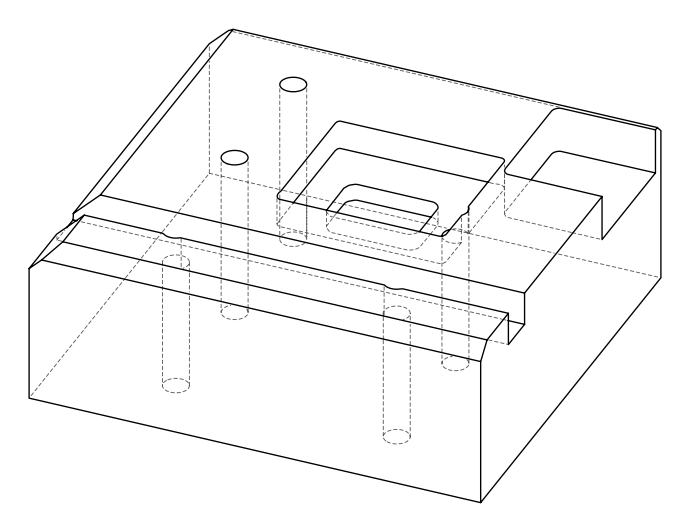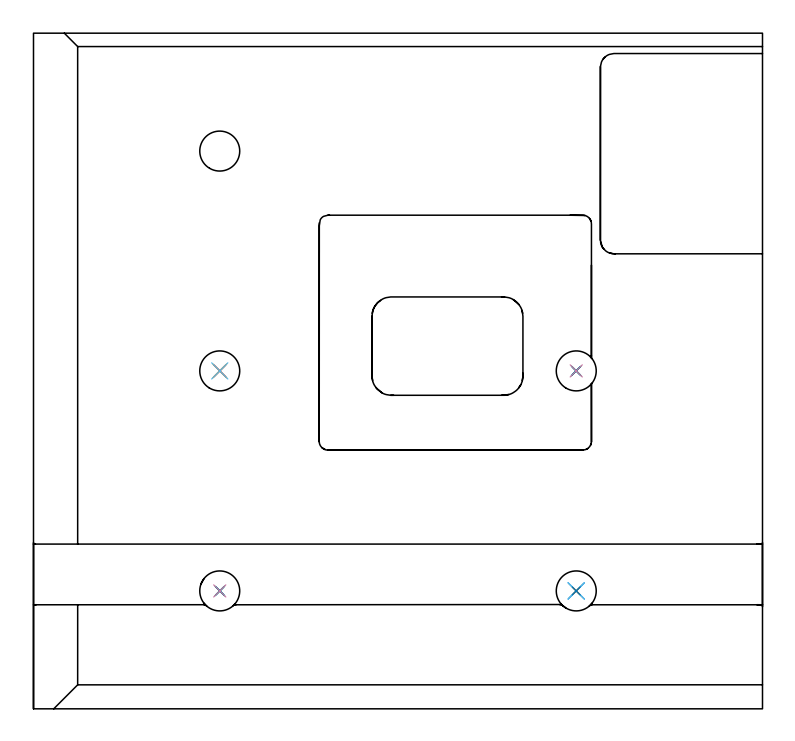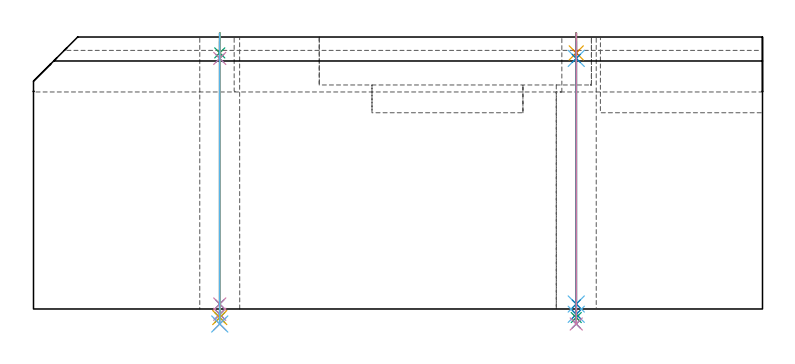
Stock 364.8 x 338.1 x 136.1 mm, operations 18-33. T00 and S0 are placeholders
(PLAN: 33 operations, 25 tool changes, 164.2 min)
(1 AREA_MILL | FG_CHAMFER_SURFACE | UGT0205_001 | 3.52 min | 14696 mm3)
(2 AREA_MILL_1 | FG_CHAMFER_SURFACE_1 | UGT0205_001 | 16.68 min | 64419 mm3)
(3 AREA_MILL_2 | FG_CHAMFER_SURFACE_2 | UGT0205_001 | 8.49 min | 7741 mm3)
(4 AREA_MILL_3 | FG_CHAMFER_SURFACE_3 | UGT0205_001 | 14.15 min | 24964 mm3)
(5 MILL_RECTANGULAR_POCKET | POCKET_RECTANGULAR_STRAIGHT | NXT0201_009 | Follow Part, ap 2, ae 75% | 64.56 min | 383772 mm3)
(6 MILL_RECTANGULAR_POCKET_1 | POCKET_RECTANGULAR_STRAIGHT_1 | UGT0201_008 | Follow Part, ap 4, ae 75% | 2.71 min | 50516 mm3)
(7 MILL_SLOT | SLOT_PARTIAL_RECTANGULAR | NXT0201_011 | Follow Part, ap 3, ae 75% | 37.94 min | 307239 mm3)
(8 MILL_RECTANGULAR_SLOT | SLOT_RECTANGULAR | UGT0201_018 | Follow Part, ap 7.5, ae 75% | 6.89 min | 301139 mm3)
(9 SPOT_DRILL | STEP1HOLE | NXT0321_9005460120000 | 0.05 min | 138 mm3)
(10 SPOT_DRILL_1 | STEP1HOLE_1 | NXT0321_9005460120000 | 0.05 min | 0 mm3)
(11 SPOT_DRILL_2 | STEP1HOLE_2 | NXT0321_9005460120000 | 0.05 min | 0 mm3)
(12 SPOT_DRILL_3 | STEP1HOLE_3 | NXT0321_9005460120000 | 0.05 min | 221 mm3)
(13 SPOT_DRILL_4 | STEP1HOLE_4 | NXT0321_9005460120000 | 0.05 min | 0 mm3)
(14 DRILL_BLIND_HOLE_INTO_CENTER | STEP1HOLE | NXT0301_024 | 0.04 min | 110 mm3)
(15 GUN_DRILL_THROUGH_HOLE | STEP1HOLE | UGT0307_001 | 0.6 min | 2475 mm3)
(16 SPADE_DRILL_TO_ENLARGE_THROUGH_HOLE | STEP1HOLE | UGT0306_003 | 0.57 min | 13849 mm3)
(17 DRILL_TO_ENLARGE_THROUGH_HOLE | STEP1HOLE | UGT0301_007 | 0.58 min | 26054 mm3)
(18 DRILL_BLIND_HOLE_INTO_CENTER_1 | STEP1HOLE_1 | NXT0301_024 | 0.04 min | 0 mm3)
(19 GUN_DRILL_THROUGH_HOLE_1 | STEP1HOLE_1 | UGT0307_001 | 0.6 min | 2145 mm3)
(20 SPADE_DRILL_TO_ENLARGE_THROUGH_HOLE_1 | STEP1HOLE_1 | UGT0306_003 | 0.57 min | 11145 mm3)
(21 DRILL_TO_ENLARGE_THROUGH_HOLE_1 | STEP1HOLE_1 | UGT0301_007 | 0.58 min | 21116 mm3)
(22 DRILL_BLIND_HOLE_INTO_CENTER_2 | STEP1HOLE_2 | NXT0301_024 | 0.04 min | 0 mm3)
(23 GUN_DRILL_THROUGH_HOLE_2 | STEP1HOLE_2 | UGT0307_001 | 0.6 min | 2069 mm3)
(24 SPADE_DRILL_TO_ENLARGE_THROUGH_HOLE_2 | STEP1HOLE_2 | UGT0306_003 | 0.57 min | 11239 mm3)
(25 DRILL_TO_ENLARGE_THROUGH_HOLE_2 | STEP1HOLE_2 | UGT0301_007 | 0.58 min | 21113 mm3)
(26 DRILL_BLIND_HOLE_INTO_CENTER_3 | STEP1HOLE_3 | NXT0301_024 | 0.04 min | 107 mm3)
(27 GUN_DRILL_THROUGH_HOLE_3 | STEP1HOLE_3 | UGT0307_001 | 0.6 min | 2488 mm3)
(28 SPADE_DRILL_TO_ENLARGE_THROUGH_HOLE_3 | STEP1HOLE_3 | UGT0306_003 | 0.57 min | 13907 mm3)
(29 DRILL_TO_ENLARGE_THROUGH_HOLE_3 | STEP1HOLE_3 | UGT0301_007 | 0.58 min | 25990 mm3)
(30 DRILL_BLIND_HOLE_INTO_CENTER_4 | STEP1HOLE_4 | NXT0301_024 | 0.04 min | 0 mm3)
(31 GUN_DRILL_THROUGH_HOLE_4 | STEP1HOLE_4 | UGT0307_001 | 0.6 min | 2190 mm3)
(32 SPADE_DRILL_TO_ENLARGE_THROUGH_HOLE_4 | STEP1HOLE_4 | UGT0306_003 | 0.57 min | 11573 mm3)
(33 DRILL_TO_ENLARGE_THROUGH_HOLE_4 | STEP1HOLE_4 | UGT0301_007 | 0.58 min | 21926 mm3)
(TOOL UGT0205_001 | Chamfer Mill 20 x 3 x 45 deg. | D20 FL50 Z2)
(TOOL NXT0201_009 | ENDMILL 8mm [2P460-0800-NA 1630] | D8 FL26 Z6)
(TOOL UGT0201_008 | End Mill 16 mm | D16 FL32 Z4)
(TOOL NXT0201_011 | ENDMILL 12mm [2P460-1200-NA 1630] | D12 FL38 Z6)
(TOOL UGT0201_018 | End mill 30 mm | D30 FL50 Z4)
(TOOL NXT0321_9005460120000 | NC Spot Drill, 142deg, 12mm, Carbide, Uncoated | D12 PA142 FL30 Z2)
(TOOL NXT0301_024 | Carbide Drill 5.3mm [860.1-0530-027A1-MM 2214] | D5.3 PA140 FL44 Z2)
(TOOL UGT0307_001 | Gun Drill 5 mm | D5 PA130 FL24 Z1)
(TOOL UGT0306_003 | Spade Drill 12.5mm | D12.5 PA132 FL10 Z2)
(TOOL UGT0301_007 | Twist Drill 20 mm | D20 PA118 FL140 Z2)
(OP 18 DRILL_BLIND_HOLE_INTO_CENTER_1)
G17 G21 G94 G90
T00 M6
G54
G17 G0 G90 X93.2 Y59. S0 M3
G43 Z146.1 H1
G94 G81 G98 Z128.15 F250. R138.1
G80
M5
M2
(OP 19 GUN_DRILL_THROUGH_HOLE_1)
G17 G21 G94 G90
T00 M6
G54
G17 G0 G90 X93.2 Y59. M8
G43 Z146.1 H0
Z133.86
S716 M3
G94 G1 Z125.394 F125. M26
G4 X.084
Z2.5 F250.
G4 X.084
Z-2.666 F125.
G4 X.084
M5
M9
G0 Z133.86
Z146.1
M2
(OP 20 SPADE_DRILL_TO_ENLARGE_THROUGH_HOLE_1)
G17 G21 G94 G90
T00 M6
G54
G17 G0 G90 X93.2 Y59. S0 M3
G43 Z146.1 H0
G94 G73 G98 Z-4.283 F250. Q11.699 R138.1
G80
M5
M2
(OP 21 DRILL_TO_ENLARGE_THROUGH_HOLE_1)
G17 G21 G94 G90
T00 M6
G54
G17 G0 G90 X93.2 Y59. S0 M3
G43 Z146.1 H0
G94 G73 G98 Z-7.509 F250. Q17.951 R138.1
G80
M5
M2
(OP 22 DRILL_BLIND_HOLE_INTO_CENTER_2)
G17 G21 G94 G90
T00 M6
G54
G17 G0 G90 X271.6 Y59. S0 M3
G43 Z146.1 H1
G94 G81 G98 Z128.15 F250. R138.1
G80
M5
M2
(OP 23 GUN_DRILL_THROUGH_HOLE_2)
G17 G21 G94 G90
T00 M6
G54
G17 G0 G90 X271.6 Y59. M8
G43 Z146.1 H0
Z133.86
S716 M3
G94 G1 Z125.394 F125. M26
G4 X.084
Z2.5 F250.
G4 X.084
Z-2.666 F125.
G4 X.084
M5
M9
G0 Z133.86
Z146.1
M2
(OP 24 SPADE_DRILL_TO_ENLARGE_THROUGH_HOLE_2)
G17 G21 G94 G90
T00 M6
G54
G17 G0 G90 X271.6 Y59. S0 M3
G43 Z146.1 H0
G94 G73 G98 Z-4.283 F250. Q11.699 R138.1
G80
M5
M2
(OP 25 DRILL_TO_ENLARGE_THROUGH_HOLE_2)
G17 G21 G94 G90
T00 M6
G54
G17 G0 G90 X271.6 Y59. S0 M3
G43 Z146.1 H0
G94 G73 G98 Z-7.509 F250. Q17.951 R138.1
G80
M5
M2
(OP 26 DRILL_BLIND_HOLE_INTO_CENTER_3)
G17 G21 G94 G90
T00 M6
G54
G17 G0 G90 X93.2 Y169.1 S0 M3
G43 Z146.1 H1
G94 G81 G98 Z128.15 F250. R138.1
G80
M5
M2
(OP 27 GUN_DRILL_THROUGH_HOLE_3)
G17 G21 G94 G90
T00 M6
G54
G17 G0 G90 X93.2 Y169.1 M8
G43 Z146.1 H0
Z133.86
S716 M3
G94 G1 Z125.394 F125. M26
G4 X.084
Z2.5 F250.
G4 X.084
Z-2.666 F125.
G4 X.084
M5
M9
G0 Z133.86
Z146.1
M2
(OP 28 SPADE_DRILL_TO_ENLARGE_THROUGH_HOLE_3)
G17 G21 G94 G90
T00 M6
G54
G17 G0 G90 X93.2 Y169.1 S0 M3
G43 Z146.1 H0
G94 G73 G98 Z-4.283 F250. Q11.699 R138.1
G80
M5
M2
(OP 29 DRILL_TO_ENLARGE_THROUGH_HOLE_3)
G17 G21 G94 G90
T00 M6
G54
G17 G0 G90 X93.2 Y169.1 S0 M3
G43 Z146.1 H0
G94 G73 G98 Z-7.509 F250. Q17.951 R138.1
G80
M5
M2
(OP 30 DRILL_BLIND_HOLE_INTO_CENTER_4)
G17 G21 G94 G90
T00 M6
G54
G17 G0 G90 X271.6 Y169.1 S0 M3
G43 Z146.1 H1
G94 G81 G98 Z128.15 F250. R138.1
G80
M5
M2
(OP 31 GUN_DRILL_THROUGH_HOLE_4)
G17 G21 G94 G90
T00 M6
G54
G17 G0 G90 X271.6 Y169.1 M8
G43 Z146.1 H0
Z133.86
S716 M3
G94 G1 Z125.394 F125. M26
G4 X.084
Z2.5 F250.
G4 X.084
Z-2.666 F125.
G4 X.084
M5
M9
G0 Z133.86
Z146.1
M2
(OP 32 SPADE_DRILL_TO_ENLARGE_THROUGH_HOLE_4)
G17 G21 G94 G90
T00 M6
G54
G17 G0 G90 X271.6 Y169.1 S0 M3
G43 Z146.1 H0
G94 G73 G98 Z-4.283 F250. Q11.699 R138.1
G80
M5
M2
(OP 33 DRILL_TO_ENLARGE_THROUGH_HOLE_4)
G17 G21 G94 G90
T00 M6
G54
G17 G0 G90 X271.6 Y169.1 S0 M3
G43 Z146.1 H0
G94 G73 G98 Z-7.509 F250. Q17.951 R138.1
G80
M5
M2
